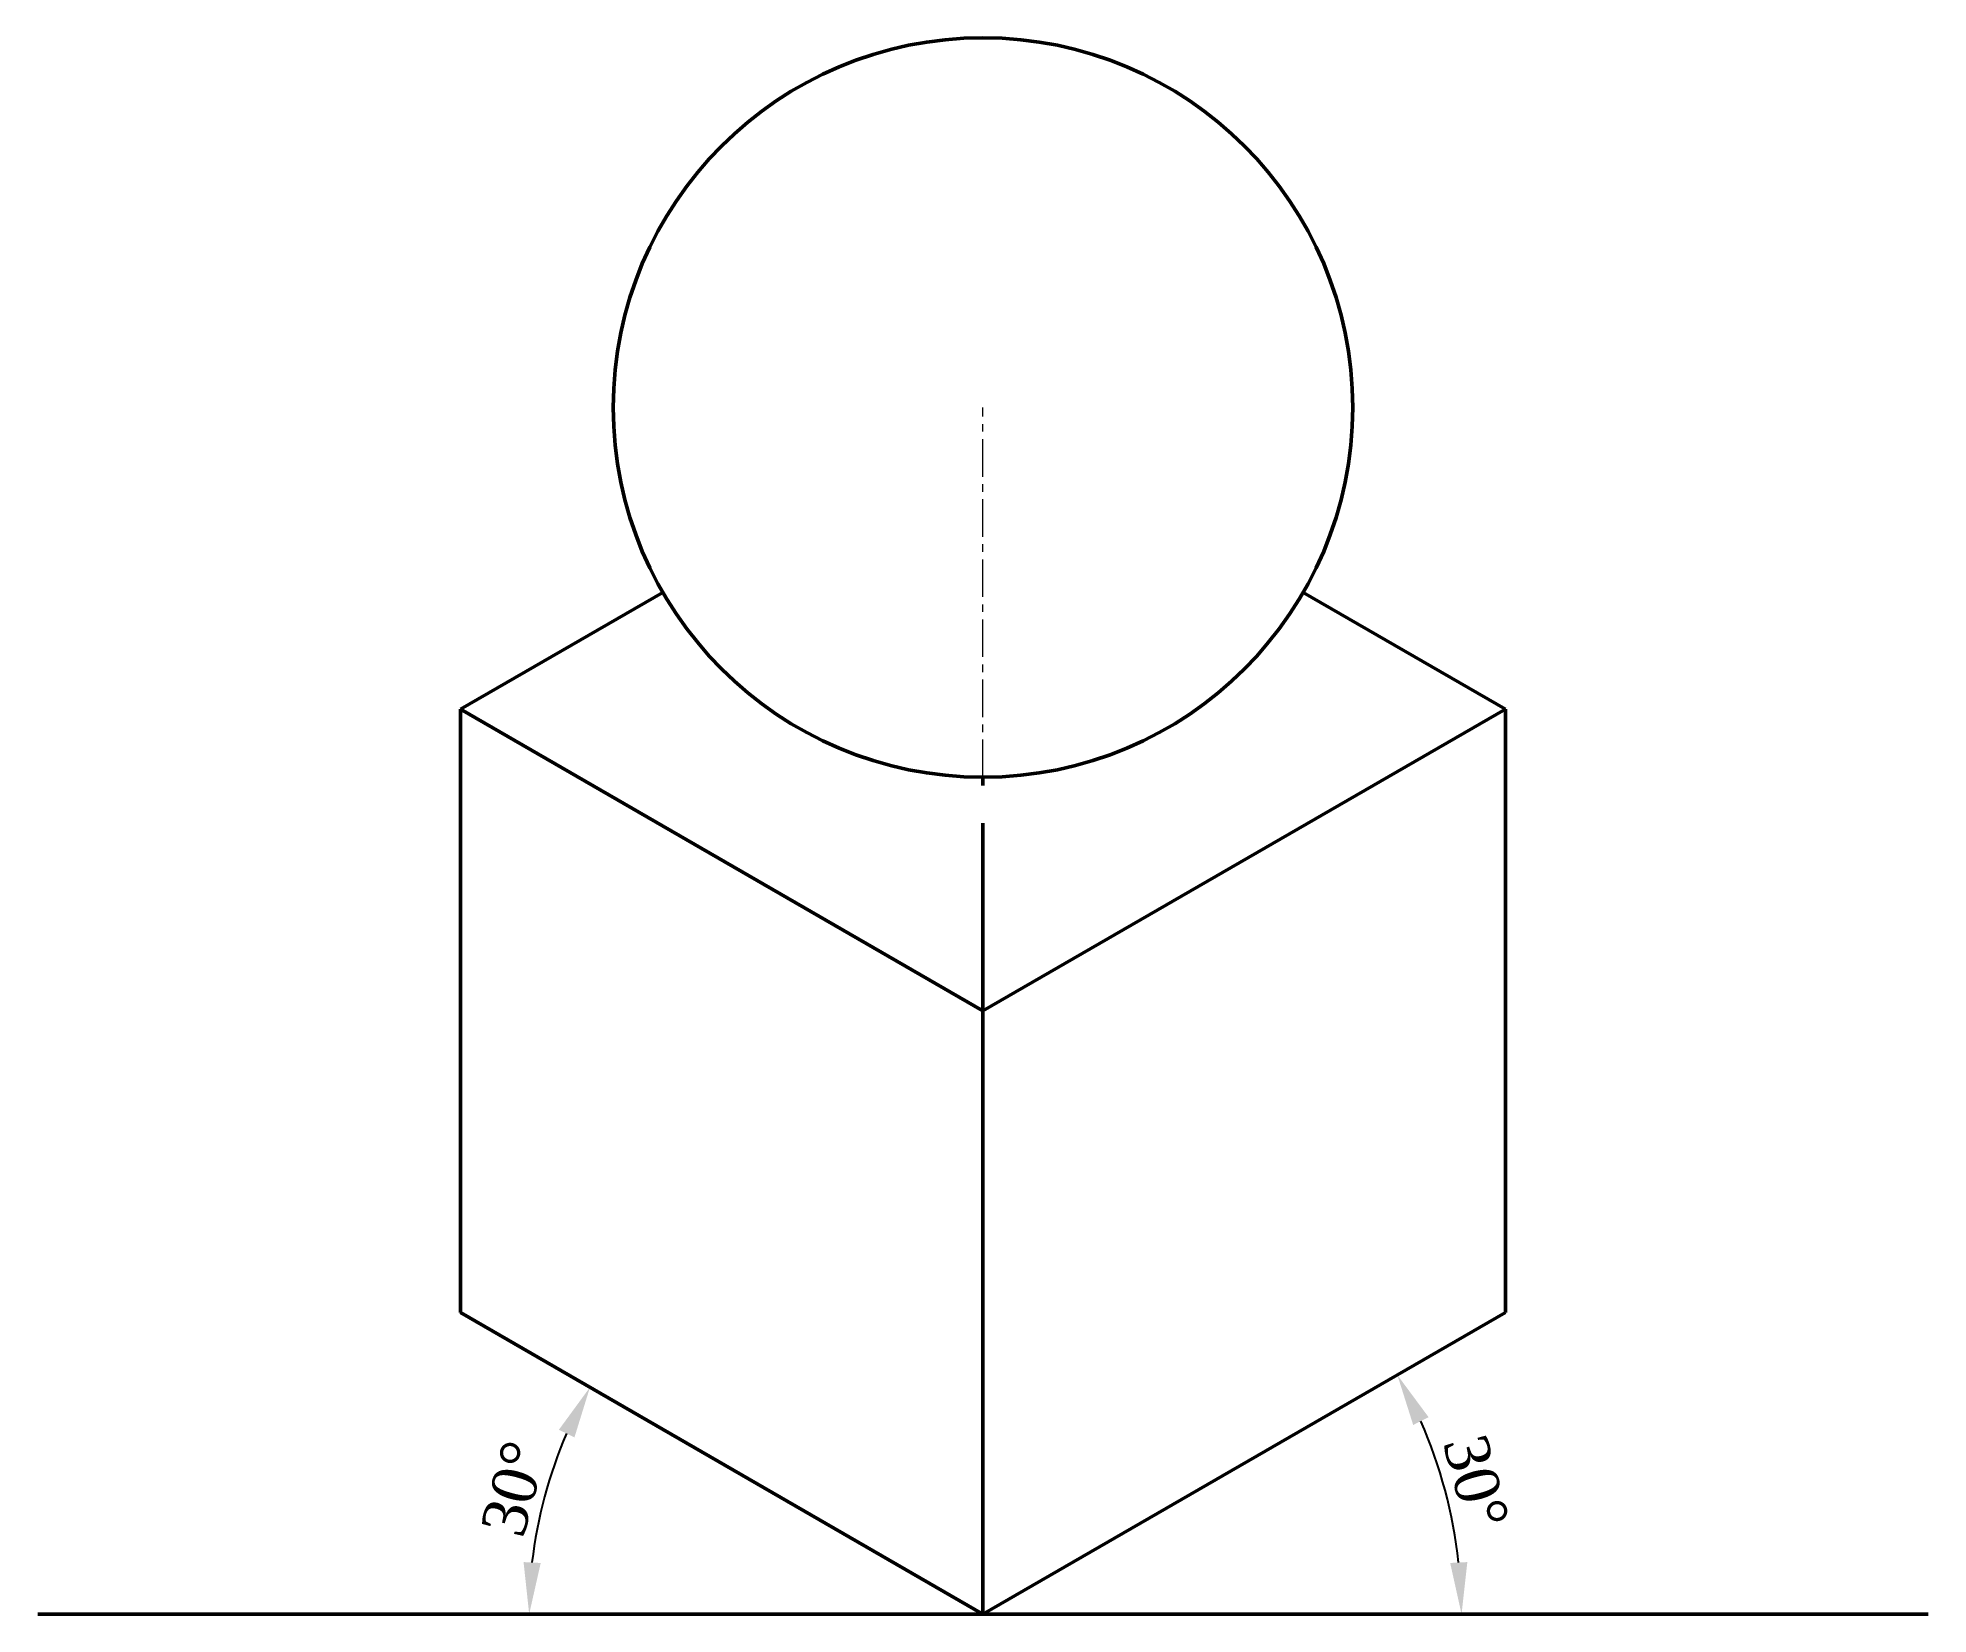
# Paper-space layout 'Layout21' of a CAD drawing. Header units: millimetres. Extents: x 80 to 208, y 60 to 166.
import ezdxf

# ---------------------------------------------------------------- set-up
doc = ezdxf.new("R2010")
doc.units = ezdxf.units.MM
doc.header["$LTSCALE"] = 0.4
doc.linetypes.add('CENTER', pattern=[50.8, 31.75, -6.35, 6.35, -6.35])
doc.styles.get("Standard").update_dxf_attribs({"font": 'times.ttf', "height": 3})
doc.dimstyles.new('ISO-25', dxfattribs={"dimtxt": 2.5, "dimasz": 3.5, "dimexe": 1.25, "dimexo": 0.625, "dimtad": 1, "dimdsep": 46, "dimtxsty": 'Standard', "dimcen": 2.5, "dimadec": 0, "dimazin": 3, "dimtfac": 1, "dimtmove": 0, "dimatfit": 3, "dimfxl": 1, "dimarcsym": 0})

# ---------------------------------------------------------------- blocks, each defined once
blk = doc.blocks.new('*D92')
at = {"color": 0, "lineweight": -2, "transparency": 16777216}
blk.add_arc((143.62, 59.85), 30.69, 156.5387, 173.4613, dxfattribs=at)
at = {"color": 0, "lineweight": 50, "transparency": 16777216}
for points in [[(114.95, 72.32), (116, 71.8), (117.05, 75.19)], [(113.72, 63.31), (112.56, 63.37), (112.94, 59.85)]]:
    blk.add_solid(points, dxfattribs=at)
at = {"layer": 'Defpoints', "color": 0, "lineweight": 50, "transparency": 16777216}
for p in [(108.29, 80.25), (114.79, 70.34), (79.72, 59.85), (143.62, 59.85), (207.53, 59.85)]:
    blk.add_point(p, dxfattribs=at)
at = {"color": 0, "lineweight": 15, "transparency": 16777216, "insert": (111.91, 68.34), "char_height": 3, "attachment_point": 5, "rotation": 75}
blk.add_mtext('30°', dxfattribs=at)
blk = doc.blocks.new('*D93')
at = {"color": 0, "lineweight": -2, "transparency": 16777216}
blk.add_arc((143.62, 59.85), 32.35, 6.2011, 23.7989, dxfattribs=at)
at = {"color": 0, "lineweight": 50, "transparency": 16777216}
for points in [[(172.71, 72.64), (173.75, 73.17), (171.64, 76.02)], [(176.37, 63.37), (175.21, 63.31), (175.98, 59.85)]]:
    blk.add_solid(points, dxfattribs=at)
at = {"layer": 'Defpoints', "color": 0, "lineweight": 50, "transparency": 16777216}
for p in [(178.96, 80.25), (175.49, 65.46), (79.72, 59.85), (143.62, 59.85), (207.53, 59.85)]:
    blk.add_point(p, dxfattribs=at)
at = {"color": 0, "lineweight": 15, "transparency": 16777216, "insert": (176.95, 68.78), "char_height": 3, "attachment_point": 5, "rotation": 285}
blk.add_mtext('30°', dxfattribs=at)

psp = doc.layouts.new('Layout21')

# ---------------------------------------------------------------- linework, layer by layer
at = {"linetype": 'CENTER', "lineweight": 15, "ltscale": 0.2}
psp.add_line((143.623, 116.446), (143.623, 141.446), dxfattribs=at)
at = {"lineweight": 50}
for p, q in [((108.29, 121.046), (121.973, 128.946)), ((165.274, 128.946), (178.957, 121.046)), ((108.29, 80.246), (108.29, 121.046)), ((143.623, 100.646), (108.29, 121.046)), ((178.957, 121.046), (143.623, 100.646)), ((178.957, 80.246), (178.957, 121.046)), ((143.623, 100.646), (143.623, 59.846)), ((143.623, 59.846), (108.29, 80.246)), ((143.623, 59.846), (178.957, 80.246)), ((79.717, 59.846), (207.53, 59.846))]:
    psp.add_line(p, q, dxfattribs=at)
at = {"linetype": 'CENTER', "lineweight": 50}
psp.add_line((143.623, 100.646), (143.623, 116.446), dxfattribs=at)
at = {"lineweight": 50}
psp.add_circle((143.623, 141.446), 25, dxfattribs=at)

# ---------------------------------------------------------------- dimensions: what is measured, and where the dimension line sits
at = {"lineweight": 15}
for base, line2, picture, middle in [((114.789, 70.341), ((143.623, 59.846), (108.29, 80.246)), '*D92', (111.906, 68.344)), ((175.487, 65.464), ((143.623, 59.846), (178.957, 80.246)), '*D93', (176.953, 68.776))]:
    dim = psp.add_angular_dim_2l(base=base, line1=((79.717, 59.846), (207.53, 59.846)), line2=line2, dimstyle='ISO-25', dxfattribs=at)
    dim.commit()
    dim.dimension.update_dxf_attribs({"geometry": picture, "text_midpoint": middle})

doc.saveas('drawing.dxf')
